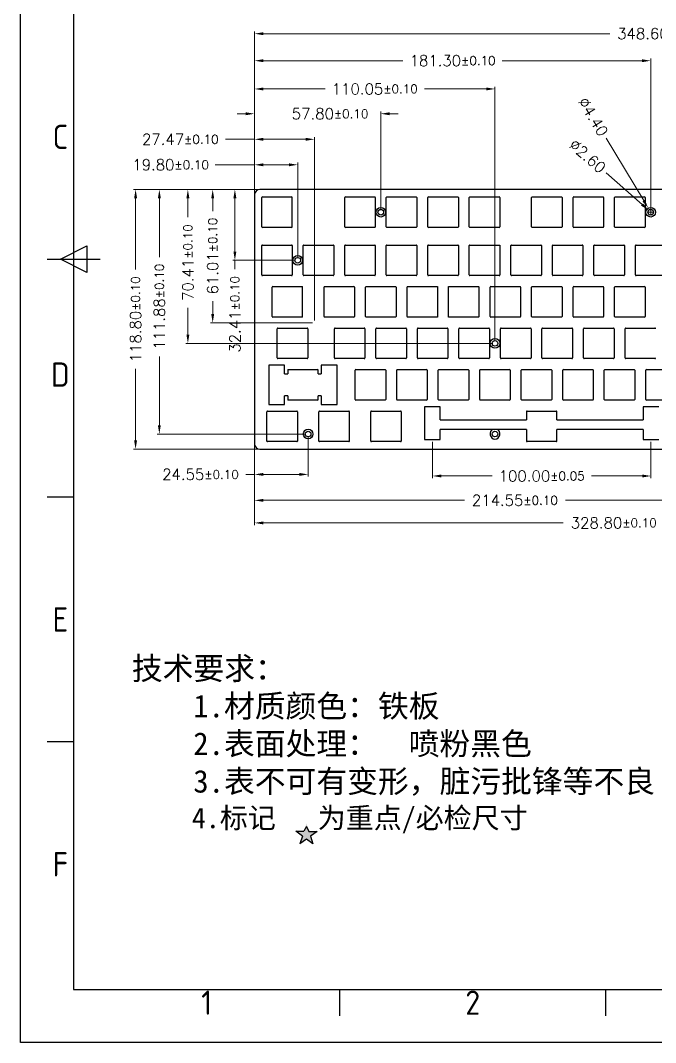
# Model space of a CAD drawing. Header units: inches. Extents: x 19872 to 20895, y -3871 to -3154.
# Drawn here: x 19871.9 to 20162.5, y -3871 to -3403.4 of the extents above; entities that cross this region are included whole.
import ezdxf
from ezdxf.enums import TextEntityAlignment as Align

# ---------------------------------------------------------------- set-up
doc = ezdxf.new("R2010")
doc.units = ezdxf.units.IN
doc.header["$LTSCALE"] = 1.21
doc.header["$MEASUREMENT"] = 0
doc.header["$PDMODE"] = 3
doc.header["$PDSIZE"] = 0.3125
doc.layers.get('0').update_dxf_attribs({"linetype": 'CONTINUOUS'})
doc.layers.get('Defpoints').update_dxf_attribs({"linetype": 'CONTINUOUS'})
doc.layers.add('图层1', color=7, linetype='CONTINUOUS')
doc.layers.add('图框层', color=7, linetype='CONTINUOUS', lineweight=35)
doc.layers.add('文字说明层', color=7, linetype='CONTINUOUS', lineweight=35)
doc.styles.add('ISO Proportional', font='isocp.shx')
doc.styles.add('ROMANS', font='romans.shx', dxfattribs={"bigfont": 'gbcbig.shx'})
doc.styles.get("Standard").update_dxf_attribs({"font": 'txt.shx', "bigfont": '@extfont2.shx'})
doc.dimstyles.new('铝板', dxfattribs={"dimtxt": 5, "dimasz": 4, "dimexe": 1, "dimexo": 1, "dimgap": 1.5, "dimtad": 0, "dimzin": 0, "dimdsep": 46, "dimtxsty": 'ROMANS', "dimcen": 1, "dimclrd": 4, "dimclre": 4, "dimclrt": 6, "dimadec": 0, "dimazin": 0, "dimtm": 1e-09, "dimtfac": 0.8, "dimtofl": 0, "dimtmove": 0, "dimatfit": 3, "dimfxl": 0, "dimtolj": 1, "dimtzin": 0, "dimlwd": 20, "dimlwe": 20, "dimarcsym": 0})

# ---------------------------------------------------------------- blocks, each defined once
blk = doc.blocks.new('*D431')
at = {"layer": 'Defpoints', "color": 0}
for p in [(20327.59, -3409.48), (19978.98, -3484.72), (20327.59, -3493.19)]:
    blk.add_point(p, dxfattribs=at)
at = {"layer": '图层1', "color": 4, "lineweight": 20}
for p, q in [((19978.98, -3483.72), (19978.98, -3408.48)), ((20327.59, -3492.19), (20327.59, -3408.48)), ((19982.98, -3409.48), (20141.52, -3409.48)), ((20323.59, -3409.48), (20187.72, -3409.48))]:
    blk.add_line(p, q, dxfattribs=at)
at = {"layer": '图层1', "color": 4}
for points in [[(19982.98, -3408.81), (19982.98, -3410.14), (19978.98, -3409.48)], [(20323.59, -3408.81), (20323.59, -3410.14), (20327.59, -3409.48)]]:
    blk.add_solid(points, dxfattribs=at)
at = {"layer": '图层1', "color": 6, "insert": (20164.62, -3409.48), "char_height": 5, "attachment_point": 5, "style": 'ROMANS'}
blk.add_mtext('\\A1;348.60{\\H4.000000;±0.10}', dxfattribs=at)
blk = doc.blocks.new('*D432')
at = {"layer": 'Defpoints', "color": 0}
for p in [(19984.63, -3480.75), (19924.58, -3599.55), (19991.63, -3599.55)]:
    blk.add_point(p, dxfattribs=at)
at = {"layer": '图层1', "color": 4, "lineweight": 20}
for p, q in [((19983.63, -3480.75), (19923.58, -3480.75)), ((19924.58, -3484.75), (19924.58, -3517.41)), ((19924.58, -3595.55), (19924.58, -3562.88)), ((19990.63, -3599.55), (19923.58, -3599.55))]:
    blk.add_line(p, q, dxfattribs=at)
at = {"layer": '图层1', "color": 4}
for points in [[(19923.91, -3484.75), (19925.25, -3484.75), (19924.58, -3480.75)], [(19923.91, -3595.55), (19925.25, -3595.55), (19924.58, -3599.55)]]:
    blk.add_solid(points, dxfattribs=at)
at = {"layer": '图层1', "color": 6, "insert": (19924.58, -3540.15), "char_height": 5, "attachment_point": 5, "rotation": 90, "style": 'ROMANS'}
blk.add_mtext('\\A1;118.80{\\H4.000000;±0.10}', dxfattribs=at)
blk = doc.blocks.new('*D434')
at = {"layer": 'Defpoints', "color": 0}
for p in [(20036.78, -3446.1), (19978.98, -3489.37), (20036.78, -3491.16)]:
    blk.add_point(p, dxfattribs=at)
at = {"layer": '图层1', "color": 4, "lineweight": 20}
for p, q in [((19974.98, -3446.1), (19970.98, -3446.1)), ((19978.98, -3488.37), (19978.98, -3445.1)), ((20036.78, -3490.16), (20036.78, -3445.1)), ((20040.78, -3446.1), (20044.78, -3446.1))]:
    blk.add_line(p, q, dxfattribs=at)
at = {"layer": '图层1', "color": 4}
for points in [[(19974.98, -3445.44), (19974.98, -3446.77), (19978.98, -3446.1)], [(20040.78, -3445.44), (20040.78, -3446.77), (20036.78, -3446.1)]]:
    blk.add_solid(points, dxfattribs=at)
at = {"layer": '图层1', "color": 6, "insert": (20013.57, -3446.1), "char_height": 5, "attachment_point": 5, "style": 'ROMANS'}
blk.add_mtext('\\A1;57.80{\\H4.000000;±0.10}', dxfattribs=at)
blk = doc.blocks.new('*D405')
at = {"layer": 'Defpoints', "color": 0}
for p in [(20160.28, -3421.84), (19978.98, -3489.37), (20160.28, -3491.16)]:
    blk.add_point(p, dxfattribs=at)
at = {"layer": '图层1', "color": 4, "lineweight": 20}
for p, q in [((19978.98, -3488.37), (19978.98, -3420.84)), ((19982.98, -3421.84), (20046.89, -3421.84)), ((20156.28, -3421.84), (20092.37, -3421.84)), ((20160.28, -3490.16), (20160.28, -3420.84))]:
    blk.add_line(p, q, dxfattribs=at)
at = {"layer": '图层1', "color": 4}
for points in [[(19982.98, -3421.18), (19982.98, -3422.51), (19978.98, -3421.84)], [(20156.28, -3421.18), (20156.28, -3422.51), (20160.28, -3421.84)]]:
    blk.add_solid(points, dxfattribs=at)
at = {"layer": '图层1', "color": 6, "insert": (20069.63, -3421.84), "char_height": 5, "attachment_point": 5, "style": 'ROMANS'}
blk.add_mtext('\\A1;181.30{\\H4.000000;±0.10}', dxfattribs=at)
blk = doc.blocks.new('*D435')
at = {"layer": 'Defpoints', "color": 0}
for p in [(19988.66, -3480.75), (19970.01, -3513.16), (19998.78, -3513.16)]:
    blk.add_point(p, dxfattribs=at)
at = {"layer": '图层1', "color": 4, "lineweight": 20}
for p, q in [((19987.66, -3480.75), (19969.01, -3480.75)), ((19970.01, -3484.75), (19970.01, -3509.16)), ((19997.78, -3513.16), (19969.01, -3513.16)), ((19970.01, -3513.16), (19970.01, -3517.16))]:
    blk.add_line(p, q, dxfattribs=at)
at = {"layer": '图层1', "color": 4}
for points in [[(19969.34, -3484.75), (19970.68, -3484.75), (19970.01, -3480.75)], [(19969.34, -3509.16), (19970.68, -3509.16), (19970.01, -3513.16)]]:
    blk.add_solid(points, dxfattribs=at)
at = {"layer": '图层1', "color": 6, "insert": (19970.01, -3537.87), "char_height": 5, "attachment_point": 5, "rotation": 90, "style": 'ROMANS'}
blk.add_mtext('\\A1;32.41{\\H4.000000;±0.10}', dxfattribs=at)
blk = doc.blocks.new('*D407')
at = {"layer": 'Defpoints', "color": 0}
for p in [(19959.86, -3480.75), (19988.66, -3480.75), (20006.46, -3541.76)]:
    blk.add_point(p, dxfattribs=at)
at = {"layer": '图层1', "color": 4, "lineweight": 20}
for p, q in [((19987.66, -3480.75), (19958.86, -3480.75)), ((19959.86, -3484.75), (19959.86, -3490.66)), ((19959.86, -3537.76), (19959.86, -3531.85)), ((20005.46, -3541.76), (19958.86, -3541.76))]:
    blk.add_line(p, q, dxfattribs=at)
at = {"layer": '图层1', "color": 4}
for points in [[(19959.19, -3484.75), (19960.52, -3484.75), (19959.86, -3480.75)], [(19959.19, -3537.76), (19960.52, -3537.76), (19959.86, -3541.76)]]:
    blk.add_solid(points, dxfattribs=at)
at = {"layer": '图层1', "color": 6, "insert": (19959.86, -3511.25), "char_height": 5, "attachment_point": 5, "rotation": 90, "style": 'ROMANS'}
blk.add_mtext('\\A1;61.01{\\H4.000000;±0.10}', dxfattribs=at)
blk = doc.blocks.new('*D436')
at = {"layer": 'Defpoints', "color": 0}
for p in [(19935.45, -3480.75), (19993.7, -3480.75), (20003.53, -3592.63)]:
    blk.add_point(p, dxfattribs=at)
at = {"layer": '图层1', "color": 4, "lineweight": 20}
for p, q in [((19992.7, -3480.75), (19934.45, -3480.75)), ((19935.45, -3484.75), (19935.45, -3511.7)), ((19935.45, -3588.63), (19935.45, -3557.17)), ((20002.53, -3592.63), (19934.45, -3592.63))]:
    blk.add_line(p, q, dxfattribs=at)
at = {"layer": '图层1', "color": 4}
for points in [[(19934.78, -3484.75), (19936.11, -3484.75), (19935.45, -3480.75)], [(19934.78, -3588.63), (19936.11, -3588.63), (19935.45, -3592.63)]]:
    blk.add_solid(points, dxfattribs=at)
at = {"layer": '图层1', "color": 6, "insert": (19935.45, -3534.43), "char_height": 5, "attachment_point": 5, "rotation": 90, "style": 'ROMANS'}
blk.add_mtext('\\A1;111.88{\\H4.000000;±0.10}', dxfattribs=at)
blk = doc.blocks.new('*D437')
at = {"layer": 'Defpoints', "color": 0}
for p in [(19998.78, -3469.46), (19978.98, -3496.42), (19998.78, -3513.16)]:
    blk.add_point(p, dxfattribs=at)
at = {"layer": '图层1', "color": 4, "lineweight": 20}
for p, q in [((19978.98, -3469.46), (19960.97, -3469.46)), ((19978.98, -3495.42), (19978.98, -3468.46)), ((19994.78, -3469.46), (19982.98, -3469.46)), ((19998.78, -3512.16), (19998.78, -3468.46))]:
    blk.add_line(p, q, dxfattribs=at)
at = {"layer": '图层1', "color": 4}
for points in [[(19982.98, -3468.8), (19982.98, -3470.13), (19978.98, -3469.46)], [(19994.78, -3468.8), (19994.78, -3470.13), (19998.78, -3469.46)]]:
    blk.add_solid(points, dxfattribs=at)
at = {"layer": '图层1', "color": 6, "insert": (19940.61, -3469.46), "char_height": 5, "attachment_point": 5, "style": 'ROMANS'}
blk.add_mtext('\\A1;19.80{\\H4.000000;±0.10}', dxfattribs=at)
blk = doc.blocks.new('*D438')
at = {"layer": 'Defpoints', "color": 0}
for p in [(19978.98, -3457.8), (20006.46, -3541.76), (19978.98, -3547.11)]:
    blk.add_point(p, dxfattribs=at)
at = {"layer": '图层1', "color": 4, "lineweight": 20}
for p, q in [((19978.98, -3457.8), (19965.74, -3457.8)), ((19978.98, -3546.11), (19978.98, -3456.8)), ((20002.46, -3457.8), (19982.98, -3457.8)), ((20006.46, -3540.76), (20006.46, -3456.8))]:
    blk.add_line(p, q, dxfattribs=at)
at = {"layer": '图层1', "color": 4}
for points in [[(19982.98, -3457.13), (19982.98, -3458.46), (19978.98, -3457.8)], [(20002.46, -3457.13), (20002.46, -3458.46), (20006.46, -3457.8)]]:
    blk.add_solid(points, dxfattribs=at)
at = {"layer": '图层1', "color": 6, "insert": (19945.03, -3457.8), "char_height": 5, "attachment_point": 5, "style": 'ROMANS'}
blk.add_mtext('\\A1;27.47{\\H4.000000;±0.10}', dxfattribs=at)
blk = doc.blocks.new('*D408')
at = {"layer": 'Defpoints', "color": 0}
for p in [(20089.03, -3434.77), (19978.98, -3489.37), (20089.03, -3551.16)]:
    blk.add_point(p, dxfattribs=at)
at = {"layer": '图层1', "color": 4, "lineweight": 20}
for p, q in [((19978.98, -3488.37), (19978.98, -3433.77)), ((19982.98, -3434.77), (20011.27, -3434.77)), ((20085.03, -3434.77), (20056.75, -3434.77)), ((20089.03, -3550.16), (20089.03, -3433.77))]:
    blk.add_line(p, q, dxfattribs=at)
at = {"layer": '图层1', "color": 4}
for points in [[(19982.98, -3434.1), (19982.98, -3435.44), (19978.98, -3434.77)], [(20085.03, -3434.1), (20085.03, -3435.44), (20089.03, -3434.77)]]:
    blk.add_solid(points, dxfattribs=at)
at = {"layer": '图层1', "color": 6, "insert": (20034.01, -3434.77), "char_height": 5, "attachment_point": 5, "style": 'ROMANS'}
blk.add_mtext('\\A1;110.05{\\H4.000000;±0.10}', dxfattribs=at)
blk = doc.blocks.new('*D441')
at = {"layer": 'Defpoints', "color": 0}
for p in [(19978.98, -3595.05), (20003.53, -3592.63), (19978.98, -3611.11)]:
    blk.add_point(p, dxfattribs=at)
at = {"layer": '图层1', "color": 4, "lineweight": 20}
for p, q in [((20003.53, -3593.63), (20003.53, -3612.11)), ((19978.98, -3596.05), (19978.98, -3612.11)), ((19978.98, -3611.11), (19974.98, -3611.11)), ((19999.53, -3611.11), (19982.98, -3611.11))]:
    blk.add_line(p, q, dxfattribs=at)
at = {"layer": '图层1', "color": 4}
for points in [[(19982.98, -3610.44), (19982.98, -3611.78), (19978.98, -3611.11)], [(19999.53, -3610.44), (19999.53, -3611.78), (20003.53, -3611.11)]]:
    blk.add_solid(points, dxfattribs=at)
at = {"layer": '图层1', "color": 6, "insert": (19954.27, -3611.11), "char_height": 5, "attachment_point": 5, "style": 'ROMANS'}
blk.add_mtext('\\A1;24.55{\\H4.000000;±0.10}', dxfattribs=at)
blk = doc.blocks.new('*D410')
at = {"layer": 'Defpoints', "color": 0}
for p in [(20193.53, -3579.14), (19978.98, -3604.08), (20193.53, -3622.97)]:
    blk.add_point(p, dxfattribs=at)
at = {"layer": '图层1', "color": 4, "lineweight": 20}
for p, q in [((20193.53, -3580.14), (20193.53, -3623.97)), ((19978.98, -3605.08), (19978.98, -3623.97)), ((19982.98, -3622.97), (20075.04, -3622.97)), ((20189.53, -3622.97), (20121.23, -3622.97))]:
    blk.add_line(p, q, dxfattribs=at)
at = {"layer": '图层1', "color": 4}
for points in [[(19982.98, -3622.31), (19982.98, -3623.64), (19978.98, -3622.97)], [(20189.53, -3622.31), (20189.53, -3623.64), (20193.53, -3622.97)]]:
    blk.add_solid(points, dxfattribs=at)
at = {"layer": '图层1', "color": 6, "insert": (20098.13, -3622.97), "char_height": 5, "attachment_point": 5, "style": 'ROMANS'}
blk.add_mtext('\\A1;214.55{\\H4.000000;±0.10}', dxfattribs=at)
blk = doc.blocks.new('*D442')
at = {"layer": 'Defpoints', "color": 0}
for p in [(19978.98, -3578.68), (20307.78, -3589.13), (20307.78, -3633.31)]:
    blk.add_point(p, dxfattribs=at)
at = {"layer": '图层1', "color": 4, "lineweight": 20}
for p, q in [((19978.98, -3579.68), (19978.98, -3634.31)), ((20307.78, -3590.13), (20307.78, -3634.31)), ((19982.98, -3633.31), (20120.29, -3633.31)), ((20303.78, -3633.31), (20166.48, -3633.31))]:
    blk.add_line(p, q, dxfattribs=at)
at = {"layer": '图层1', "color": 4}
for points in [[(19982.98, -3632.64), (19982.98, -3633.98), (19978.98, -3633.31)], [(20303.78, -3632.64), (20303.78, -3633.98), (20307.78, -3633.31)]]:
    blk.add_solid(points, dxfattribs=at)
at = {"layer": '图层1', "color": 6, "insert": (20143.38, -3633.31), "char_height": 5, "attachment_point": 5, "style": 'ROMANS'}
blk.add_mtext('\\A1;328.80{\\H4.000000;±0.10}', dxfattribs=at)
blk = doc.blocks.new('*D412')
at = {"layer": 'Defpoints', "color": 0}
for p in [(20060.41, -3595.14), (20160.41, -3595.14), (20160.41, -3611.83)]:
    blk.add_point(p, dxfattribs=at)
at = {"layer": '图层1', "color": 4, "lineweight": 20}
for p, q in [((20060.41, -3596.14), (20060.41, -3612.83)), ((20160.41, -3596.14), (20160.41, -3612.83)), ((20064.41, -3611.83), (20087.67, -3611.83)), ((20156.41, -3611.83), (20133.14, -3611.83))]:
    blk.add_line(p, q, dxfattribs=at)
at = {"layer": '图层1', "color": 4}
for points in [[(20064.41, -3611.17), (20064.41, -3612.5), (20060.41, -3611.83)], [(20156.41, -3611.17), (20156.41, -3612.5), (20160.41, -3611.83)]]:
    blk.add_solid(points, dxfattribs=at)
at = {"layer": '图层1', "color": 6, "insert": (20110.41, -3611.83), "char_height": 5, "attachment_point": 5, "style": 'ROMANS'}
blk.add_mtext('\\A1;100.00{\\H4.000000;±0.05}', dxfattribs=at)
blk = doc.blocks.new('*D413')
at = {"layer": 'Defpoints', "color": 0}
for p in [(19948.5, -3480.75), (20089.03, -3480.75), (20089.03, -3551.16)]:
    blk.add_point(p, dxfattribs=at)
at = {"layer": '图层1', "color": 4, "lineweight": 20}
for p, q in [((20088.03, -3480.75), (19947.5, -3480.75)), ((19948.5, -3484.75), (19948.5, -3493.49)), ((19948.5, -3547.16), (19948.5, -3534.92)), ((20088.03, -3551.16), (19947.5, -3551.16))]:
    blk.add_line(p, q, dxfattribs=at)
at = {"layer": '图层1', "color": 4}
for points in [[(19947.83, -3484.75), (19949.17, -3484.75), (19948.5, -3480.75)], [(19947.83, -3547.16), (19949.17, -3547.16), (19948.5, -3551.16)]]:
    blk.add_solid(points, dxfattribs=at)
at = {"layer": '图层1', "color": 6, "insert": (19948.5, -3514.2), "char_height": 5, "attachment_point": 5, "rotation": 90, "style": 'ROMANS'}
blk.add_mtext('\\A1;70.41{\\H4.000000;±0.10}', dxfattribs=at)
blk = doc.blocks.new('*D454')
at = {"layer": 'Defpoints', "color": 0}
for p in [(20159.31, -3490.29), (20161.25, -3492.02)]:
    blk.add_point(p, dxfattribs=at)
at = {"layer": '图层1', "color": 4, "lineweight": 20}
for p, q in [((20139.89, -3473.07), (20156.31, -3487.64)), ((20159.28, -3491.16), (20161.28, -3491.16)), ((20160.28, -3492.16), (20160.28, -3490.16))]:
    blk.add_line(p, q, dxfattribs=at)
at = {"layer": '图层1', "color": 4}
blk.add_solid([(20156.76, -3487.14), (20155.87, -3488.14), (20159.31, -3490.29)], dxfattribs=at)
at = {"layer": '图层1', "color": 6, "insert": (20131.37, -3465.52), "char_height": 5, "attachment_point": 5, "rotation": 318.4315, "style": 'ROMANS'}
blk.add_mtext('\\A1;∅2.60', dxfattribs=at)
blk = doc.blocks.new('*D455')
at = {"layer": 'Defpoints', "color": 0}
for p in [(20159.14, -3489.27), (20161.42, -3493.04)]:
    blk.add_point(p, dxfattribs=at)
at = {"layer": '图层1', "color": 4, "lineweight": 20}
for p, q in [((20139.85, -3457.25), (20157.08, -3485.84)), ((20159.28, -3491.16), (20161.28, -3491.16)), ((20160.28, -3492.16), (20160.28, -3490.16))]:
    blk.add_line(p, q, dxfattribs=at)
at = {"layer": '图层1', "color": 4}
blk.add_solid([(20157.65, -3485.5), (20156.51, -3486.19), (20159.14, -3489.27)], dxfattribs=at)
at = {"layer": '图层1', "color": 6, "insert": (20133.98, -3447.5), "char_height": 5, "attachment_point": 5, "rotation": 301.066, "style": 'ROMANS'}
blk.add_mtext('\\A1;∅4.40', dxfattribs=at)

msp = doc.modelspace()

# ---------------------------------------------------------------- hatches: boundary and pattern name
at = {"layer": '图框层', "lineweight": 30}
msp.add_hatch(color=1, dxfattribs=at).paths.add_polyline_path([(20003.91, -3774.416), (20002.798, -3770.881), (20001.62, -3774.394), (19997.914, -3774.359), (20000.891, -3776.565), (19999.713, -3780.078), (20002.731, -3777.929), (20005.708, -3780.135), (20004.596, -3776.601), (20007.615, -3774.451)])

# ---------------------------------------------------------------- linework, layer by layer
at = {"color": 7, "linetype": 'Continuous'}
for p, q in [((19978.984, -3483.246), (19978.984, -3597.046)), ((19978.984, -3483.246), (19978.984, -3597.046)), ((20325.085, -3480.746), (19981.484, -3480.746)), ((20325.085, -3480.746), (19981.484, -3480.746)), ((19982.295, -3497.846), (19982.295, -3484.436)), ((19982.295, -3497.846), (19982.295, -3484.436)), ((19982.575, -3484.156), (19995.985, -3484.156)), ((19982.575, -3484.156), (19995.985, -3484.156)), ((19996.265, -3497.846), (19996.265, -3484.436)), ((19996.265, -3497.846), (19996.265, -3484.436)), ((20020.295, -3497.846), (20020.295, -3484.436)), ((20020.575, -3484.156), (20033.985, -3484.156)), ((20034.265, -3484.436), (20034.265, -3497.846)), ((20039.295, -3497.846), (20039.295, -3484.436)), ((20039.575, -3484.156), (20052.985, -3484.156)), ((20053.265, -3484.436), (20053.265, -3497.846)), ((20058.295, -3497.846), (20058.295, -3484.436)), ((20058.575, -3484.156), (20071.985, -3484.156)), ((20072.265, -3484.436), (20072.265, -3497.846)), ((20077.295, -3497.846), (20077.295, -3484.436)), ((20077.575, -3484.156), (20090.985, -3484.156)), ((20091.265, -3484.436), (20091.265, -3497.846)), ((20105.795, -3497.846), (20105.795, -3484.436)), ((20106.075, -3484.156), (20119.485, -3484.156)), ((20119.765, -3484.436), (20119.765, -3497.846)), ((20124.795, -3497.846), (20124.795, -3484.436)), ((20125.075, -3484.156), (20138.485, -3484.156)), ((20138.765, -3484.436), (20138.765, -3497.846)), ((20143.795, -3497.846), (20143.795, -3484.436)), ((20144.075, -3484.156), (20157.485, -3484.156)), ((20157.765, -3484.436), (20157.765, -3497.846)), ((19995.985, -3498.126), (19982.575, -3498.126)), ((19995.985, -3498.126), (19982.575, -3498.126)), ((20033.985, -3498.126), (20020.575, -3498.126)), ((20052.985, -3498.126), (20039.575, -3498.126)), ((20071.985, -3498.126), (20058.575, -3498.126)), ((20090.985, -3498.126), (20077.575, -3498.126)), ((20119.485, -3498.126), (20106.075, -3498.126)), ((20138.485, -3498.126), (20125.075, -3498.126)), ((20157.485, -3498.126), (20144.075, -3498.126)), ((19982.295, -3519.849), (19982.295, -3506.439)), ((19982.575, -3506.159), (19995.985, -3506.159)), ((19996.265, -3506.439), (19996.265, -3519.849)), ((20001.295, -3519.849), (20001.295, -3506.439)), ((20001.575, -3506.159), (20014.985, -3506.159)), ((20015.265, -3506.439), (20015.265, -3519.849)), ((20020.295, -3519.849), (20020.295, -3506.439)), ((20020.575, -3506.159), (20033.985, -3506.159)), ((20034.265, -3506.439), (20034.265, -3519.849)), ((20039.295, -3519.849), (20039.295, -3506.439)), ((20039.575, -3506.159), (20052.985, -3506.159)), ((20053.265, -3506.439), (20053.265, -3519.849)), ((20058.295, -3519.849), (20058.295, -3506.439)), ((20058.575, -3506.159), (20071.985, -3506.159)), ((20072.265, -3506.439), (20072.265, -3519.849)), ((20077.295, -3519.849), (20077.295, -3506.439)), ((20077.575, -3506.159), (20091.265, -3506.159)), ((20091.265, -3506.159), (20091.265, -3519.849)), ((20096.295, -3519.849), (20096.295, -3506.439)), ((20096.575, -3506.159), (20109.985, -3506.159)), ((20110.265, -3506.439), (20110.265, -3519.849)), ((20115.295, -3519.849), (20115.295, -3506.439)), ((20115.575, -3506.159), (20128.985, -3506.159)), ((20129.265, -3506.439), (20129.265, -3519.849)), ((20134.295, -3519.849), (20134.295, -3506.439)), ((20134.575, -3506.159), (20147.985, -3506.159)), ((20148.265, -3506.439), (20148.265, -3519.849)), ((20153.295, -3519.849), (20153.295, -3506.439)), ((20153.575, -3506.159), (20166.985, -3506.159)), ((19995.985, -3520.129), (19982.575, -3520.129)), ((20014.985, -3520.129), (20001.575, -3520.129)), ((20033.985, -3520.129), (20020.575, -3520.129)), ((20052.985, -3520.129), (20039.575, -3520.129)), ((20071.985, -3520.129), (20058.575, -3520.129)), ((20090.985, -3520.129), (20077.575, -3520.129)), ((20109.985, -3520.129), (20096.575, -3520.129)), ((20128.985, -3520.129), (20115.575, -3520.129)), ((20147.985, -3520.129), (20134.575, -3520.129)), ((20166.985, -3520.129), (20153.575, -3520.129)), ((19987.045, -3538.849), (19987.045, -3525.439)), ((19987.325, -3525.159), (20000.735, -3525.159)), ((20001.015, -3538.849), (20001.015, -3525.439)), ((20010.795, -3538.849), (20010.795, -3525.439)), ((20011.075, -3525.159), (20024.485, -3525.159)), ((20024.765, -3525.439), (20024.765, -3538.849)), ((20029.795, -3538.849), (20029.795, -3525.439)), ((20030.075, -3525.159), (20043.485, -3525.159)), ((20043.765, -3525.439), (20043.765, -3538.849)), ((20048.795, -3538.849), (20048.795, -3525.439)), ((20049.075, -3525.159), (20062.765, -3525.159)), ((20062.765, -3525.159), (20062.765, -3539.129)), ((20067.795, -3539.129), (20067.795, -3525.159)), ((20067.795, -3525.159), (20081.485, -3525.159)), ((20081.765, -3538.849), (20081.765, -3525.439)), ((20086.795, -3538.849), (20086.795, -3525.439)), ((20087.075, -3525.159), (20100.485, -3525.159)), ((20100.765, -3525.439), (20100.765, -3538.849)), ((20105.795, -3538.849), (20105.795, -3525.439)), ((20106.075, -3525.159), (20119.485, -3525.159)), ((20119.765, -3525.439), (20119.765, -3538.849)), ((20124.795, -3538.849), (20124.795, -3525.439)), ((20125.075, -3525.159), (20138.485, -3525.159)), ((20138.765, -3525.439), (20138.765, -3538.849)), ((20143.795, -3538.849), (20143.795, -3525.439)), ((20144.075, -3525.159), (20157.485, -3525.159)), ((20157.765, -3525.439), (20157.765, -3538.849)), ((20000.735, -3539.129), (19987.325, -3539.129)), ((20024.485, -3539.129), (20011.075, -3539.129)), ((20043.485, -3539.129), (20030.075, -3539.129)), ((20062.765, -3539.129), (20049.075, -3539.129)), ((20081.485, -3539.129), (20067.795, -3539.129)), ((20100.485, -3539.129), (20087.075, -3539.129)), ((20119.485, -3539.129), (20106.075, -3539.129)), ((20138.485, -3539.129), (20125.075, -3539.129)), ((20157.485, -3539.129), (20144.075, -3539.129)), ((19989.42, -3557.849), (19989.42, -3544.439)), ((19989.7, -3544.159), (20003.11, -3544.159)), ((20003.39, -3544.439), (20003.39, -3557.849)), ((20015.545, -3557.849), (20015.545, -3544.439)), ((20015.825, -3544.159), (20029.235, -3544.159)), ((20029.515, -3544.439), (20029.515, -3557.849)), ((20034.545, -3557.849), (20034.545, -3544.439)), ((20034.825, -3544.159), (20048.235, -3544.159)), ((20048.515, -3544.439), (20048.515, -3557.849)), ((20053.545, -3557.849), (20053.545, -3544.439)), ((20053.825, -3544.159), (20067.235, -3544.159)), ((20067.515, -3544.439), (20067.515, -3557.849)), ((20072.545, -3557.849), (20072.545, -3544.439)), ((20072.825, -3544.159), (20086.235, -3544.159)), ((20086.515, -3544.439), (20086.515, -3557.849)), ((20091.545, -3557.849), (20091.545, -3544.439)), ((20091.825, -3544.159), (20105.235, -3544.159)), ((20105.515, -3544.439), (20105.515, -3557.849)), ((20110.545, -3557.849), (20110.545, -3544.439)), ((20110.825, -3544.159), (20124.235, -3544.159)), ((20124.515, -3544.439), (20124.515, -3557.849)), ((20129.545, -3557.849), (20129.545, -3544.439)), ((20129.825, -3544.159), (20143.235, -3544.159)), ((20143.515, -3544.439), (20143.515, -3557.849)), ((20148.545, -3557.849), (20148.545, -3544.439)), ((20148.825, -3544.159), (20162.235, -3544.159)), ((20003.11, -3558.129), (19989.7, -3558.129)), ((20029.235, -3558.129), (20015.825, -3558.129)), ((20048.235, -3558.129), (20034.825, -3558.129)), ((20067.235, -3558.129), (20053.825, -3558.129)), ((20086.235, -3558.129), (20072.825, -3558.129)), ((20105.235, -3558.129), (20091.825, -3558.129)), ((20124.235, -3558.129), (20110.825, -3558.129)), ((20143.235, -3558.129), (20129.825, -3558.129)), ((20162.235, -3558.129), (20148.825, -3558.129)), ((19985.555, -3561.144), (19985.555, -3579.144)), ((19992.755, -3561.144), (19985.555, -3561.144)), ((19992.755, -3565.144), (19992.755, -3561.144)), ((19994.45, -3563.159), (20007.86, -3563.159)), ((20009.555, -3561.144), (20009.555, -3565.144)), ((20016.755, -3561.144), (20009.555, -3561.144)), ((20016.755, -3579.144), (20016.755, -3561.144)), ((20025.325, -3563.159), (20038.735, -3563.159)), ((20044.325, -3563.159), (20057.735, -3563.159)), ((20063.325, -3563.159), (20076.735, -3563.159)), ((20082.325, -3563.159), (20095.735, -3563.159)), ((20101.325, -3563.159), (20114.735, -3563.159)), ((20120.325, -3563.159), (20133.735, -3563.159)), ((20139.325, -3563.159), (20152.735, -3563.159)), ((20158.325, -3563.159), (20171.735, -3563.159)), ((19992.755, -3565.144), (19994.17, -3565.144)), ((19994.17, -3563.439), (19994.17, -3565.144)), ((20008.14, -3565.144), (20008.14, -3563.439)), ((20008.14, -3565.144), (20009.555, -3565.144)), ((20025.045, -3576.849), (20025.045, -3563.439)), ((20039.015, -3563.439), (20039.015, -3576.849)), ((20044.045, -3576.849), (20044.045, -3563.439)), ((20058.015, -3563.439), (20058.015, -3576.849)), ((20063.045, -3576.849), (20063.045, -3563.439)), ((20077.015, -3563.439), (20077.015, -3576.849)), ((20082.045, -3576.849), (20082.045, -3563.439)), ((20096.015, -3563.439), (20096.015, -3576.849)), ((20101.045, -3576.849), (20101.045, -3563.439)), ((20115.015, -3563.439), (20115.015, -3576.849)), ((20120.045, -3576.849), (20120.045, -3563.439)), ((20134.015, -3563.439), (20134.015, -3576.849)), ((20139.045, -3576.849), (20139.045, -3563.439)), ((20153.015, -3563.439), (20153.015, -3576.849)), ((20158.045, -3576.849), (20158.045, -3563.439)), ((19992.755, -3579.144), (19992.755, -3575.144)), ((19994.17, -3575.144), (19992.755, -3575.144)), ((19994.17, -3575.144), (19994.17, -3576.849)), ((20007.86, -3577.129), (19994.45, -3577.129)), ((20008.14, -3576.849), (20008.14, -3575.144)), ((20009.555, -3575.144), (20008.14, -3575.144)), ((20009.555, -3575.144), (20009.555, -3579.144)), ((20038.735, -3577.129), (20025.325, -3577.129)), ((20057.735, -3577.129), (20044.325, -3577.129)), ((20076.735, -3577.129), (20063.325, -3577.129)), ((20095.735, -3577.129), (20082.325, -3577.129)), ((20114.735, -3577.129), (20101.325, -3577.129)), ((20133.735, -3577.129), (20120.325, -3577.129)), ((20152.735, -3577.129), (20139.325, -3577.129)), ((20171.735, -3577.129), (20158.325, -3577.129)), ((19985.555, -3579.144), (19992.755, -3579.144)), ((20009.555, -3579.144), (20016.755, -3579.144)), ((20056.805, -3580.144), (20056.805, -3595.144)), ((20064.005, -3580.144), (20056.805, -3580.144)), ((20064.005, -3586.194), (20064.005, -3580.144)), ((20164.005, -3580.144), (20156.805, -3580.144)), ((20156.805, -3580.144), (20156.805, -3586.194)), ((19984.67, -3595.849), (19984.67, -3582.439)), ((19984.95, -3582.159), (19998.36, -3582.159)), ((19998.64, -3582.439), (19998.64, -3595.849)), ((20008.42, -3595.849), (20008.42, -3582.439)), ((20008.7, -3582.159), (20022.11, -3582.159)), ((20022.39, -3595.849), (20022.39, -3582.439)), ((20032.17, -3595.849), (20032.17, -3582.439)), ((20032.45, -3582.159), (20045.86, -3582.159)), ((20046.14, -3582.439), (20046.14, -3595.849)), ((20064.005, -3586.194), (20103.42, -3586.194)), ((20103.42, -3582.439), (20103.42, -3586.194)), ((20103.7, -3582.159), (20117.11, -3582.159)), ((20117.39, -3586.194), (20117.39, -3582.439)), ((20117.39, -3586.194), (20156.805, -3586.194)), ((20064.005, -3595.144), (20064.005, -3590.494)), ((20103.42, -3590.494), (20064.005, -3590.494)), ((20103.42, -3590.494), (20103.42, -3595.849)), ((20156.805, -3590.494), (20117.39, -3590.494)), ((20117.39, -3595.849), (20117.39, -3590.494)), ((20156.805, -3590.494), (20156.805, -3595.144)), ((20056.805, -3595.144), (20064.005, -3595.144)), ((20156.805, -3595.144), (20164.005, -3595.144)), ((19981.484, -3599.546), (20325.085, -3599.546)), ((19981.484, -3599.546), (20325.085, -3599.546)), ((19998.36, -3596.129), (19984.95, -3596.129)), ((20022.11, -3596.129), (20008.7, -3596.129)), ((20045.86, -3596.129), (20032.45, -3596.129)), ((20117.11, -3596.129), (20103.7, -3596.129))]:
    msp.add_line(p, q, dxfattribs=at)
for centre, radius in [((20036.78, -3491.156), 2.2), ((20036.78, -3491.156), 1.3), ((20160.28, -3491.156), 2.2), ((20160.28, -3491.156), 1.3), ((19998.78, -3513.159), 2.2), ((19998.78, -3513.159), 1.3), ((20089.03, -3551.159), 2.2), ((20089.03, -3551.159), 1.3), ((20003.53, -3592.629), 2.2), ((20003.53, -3592.629), 1.3), ((20089.03, -3592.629), 1.3)]:
    msp.add_circle(centre, radius, dxfattribs=at)
for centre, radius, start, end in [((19981.484, -3483.246), 2.5, 90, 180), ((19981.484, -3483.246), 2.5, 90, 180), ((19982.575, -3484.436), 0.28, 90, 180), ((19982.575, -3484.436), 0.28, 90, 180), ((19995.985, -3484.436), 0.28, 0, 90), ((19995.985, -3484.436), 0.28, 0, 90), ((20020.575, -3484.436), 0.28, 90, 180), ((20033.985, -3484.436), 0.28, 0, 90), ((20039.575, -3484.436), 0.28, 90, 180), ((20052.985, -3484.436), 0.28, 0, 90), ((20058.575, -3484.436), 0.28, 90, 180), ((20071.985, -3484.436), 0.28, 0, 90), ((20077.575, -3484.436), 0.28, 90, 180), ((20090.985, -3484.436), 0.28, 0, 90), ((20106.075, -3484.436), 0.28, 90, 180), ((20119.485, -3484.436), 0.28, 0, 90), ((20125.075, -3484.436), 0.28, 90, 180), ((20138.485, -3484.436), 0.28, 0, 90), ((20144.075, -3484.436), 0.28, 90, 180), ((20157.485, -3484.436), 0.28, 0, 90), ((19982.575, -3497.846), 0.28, 180, 270), ((19982.575, -3497.846), 0.28, 180, 270), ((19995.985, -3497.846), 0.28, 270, 0), ((19995.985, -3497.846), 0.28, 270, 0), ((20020.575, -3497.846), 0.28, 180, 270), ((20033.985, -3497.846), 0.28, 270, 0), ((20039.575, -3497.846), 0.28, 180, 270), ((20052.985, -3497.846), 0.28, 270, 0), ((20058.575, -3497.846), 0.28, 180, 270), ((20071.985, -3497.846), 0.28, 270, 0), ((20077.575, -3497.846), 0.28, 180, 270), ((20090.985, -3497.846), 0.28, 270, 0), ((20106.075, -3497.846), 0.28, 180, 270), ((20119.485, -3497.846), 0.28, 270, 0), ((20125.075, -3497.846), 0.28, 180, 270), ((20138.485, -3497.846), 0.28, 270, 0), ((20144.075, -3497.846), 0.28, 180, 270), ((20157.485, -3497.846), 0.28, 270, 0), ((19982.575, -3506.439), 0.28, 90, 180), ((19995.985, -3506.439), 0.28, 0, 90), ((20001.575, -3506.439), 0.28, 90, 180), ((20014.985, -3506.439), 0.28, 0, 90), ((20020.575, -3506.439), 0.28, 90, 180), ((20033.985, -3506.439), 0.28, 0, 90), ((20039.575, -3506.439), 0.28, 90, 180), ((20052.985, -3506.439), 0.28, 0, 90), ((20058.575, -3506.439), 0.28, 90, 180), ((20071.985, -3506.439), 0.28, 0, 90), ((20077.575, -3506.439), 0.28, 90, 180), ((20096.575, -3506.439), 0.28, 90, 180), ((20109.985, -3506.439), 0.28, 0, 90), ((20115.575, -3506.439), 0.28, 90, 180), ((20128.985, -3506.439), 0.28, 0, 90), ((20134.575, -3506.439), 0.28, 90, 180), ((20147.985, -3506.439), 0.28, 0, 90), ((20153.575, -3506.439), 0.28, 90, 180), ((19982.575, -3519.849), 0.28, 180, 270), ((19995.985, -3519.849), 0.28, 270, 0), ((20001.575, -3519.849), 0.28, 180, 270), ((20014.985, -3519.849), 0.28, 270, 0), ((20020.575, -3519.849), 0.28, 180, 270), ((20033.985, -3519.849), 0.28, 270, 0), ((20039.575, -3519.849), 0.28, 180, 270), ((20052.985, -3519.849), 0.28, 270, 0), ((20058.575, -3519.849), 0.28, 180, 270), ((20071.985, -3519.849), 0.28, 270, 0), ((20077.575, -3519.849), 0.28, 180, 270), ((20090.985, -3519.849), 0.28, 270, 0), ((20096.575, -3519.849), 0.28, 180, 270), ((20109.985, -3519.849), 0.28, 270, 0), ((20115.575, -3519.849), 0.28, 180, 270), ((20128.985, -3519.849), 0.28, 270, 0), ((20134.575, -3519.849), 0.28, 180, 270), ((20147.985, -3519.849), 0.28, 270, 0), ((20153.575, -3519.849), 0.28, 180, 270), ((19987.325, -3525.439), 0.28, 90, 180), ((20000.735, -3525.439), 0.28, 0, 90), ((20011.075, -3525.439), 0.28, 90, 180), ((20024.485, -3525.439), 0.28, 0, 90), ((20030.075, -3525.439), 0.28, 90, 180), ((20043.485, -3525.439), 0.28, 0, 90), ((20049.075, -3525.439), 0.28, 90, 180), ((20081.485, -3525.439), 0.28, 0, 90), ((20087.075, -3525.439), 0.28, 90, 180), ((20100.485, -3525.439), 0.28, 0, 90), ((20106.075, -3525.439), 0.28, 90, 180), ((20119.485, -3525.439), 0.28, 0, 90), ((20125.075, -3525.439), 0.28, 90, 180), ((20138.485, -3525.439), 0.28, 0, 90), ((20144.075, -3525.439), 0.28, 90, 180), ((20157.485, -3525.439), 0.28, 0, 90), ((19987.325, -3538.849), 0.28, 180, 270), ((20000.735, -3538.849), 0.28, 270, 0), ((20011.075, -3538.849), 0.28, 180, 270), ((20024.485, -3538.849), 0.28, 270, 0), ((20030.075, -3538.849), 0.28, 180, 270), ((20043.485, -3538.849), 0.28, 270, 0), ((20049.075, -3538.849), 0.28, 180, 270), ((20081.485, -3538.849), 0.28, 270, 0), ((20087.075, -3538.849), 0.28, 180, 270), ((20100.485, -3538.849), 0.28, 270, 0), ((20106.075, -3538.849), 0.28, 180, 270), ((20119.485, -3538.849), 0.28, 270, 0), ((20125.075, -3538.849), 0.28, 180, 270), ((20138.485, -3538.849), 0.28, 270, 0), ((20144.075, -3538.849), 0.28, 180, 270), ((20157.485, -3538.849), 0.28, 270, 0), ((19989.7, -3544.439), 0.28, 90, 180), ((20003.11, -3544.439), 0.28, 0, 90), ((20015.825, -3544.439), 0.28, 90, 180), ((20029.235, -3544.439), 0.28, 0, 90), ((20034.825, -3544.439), 0.28, 90, 180), ((20048.235, -3544.439), 0.28, 0, 90), ((20053.825, -3544.439), 0.28, 90, 180), ((20067.235, -3544.439), 0.28, 0, 90), ((20072.825, -3544.439), 0.28, 90, 180), ((20086.235, -3544.439), 0.28, 0, 90), ((20091.825, -3544.439), 0.28, 90, 180), ((20105.235, -3544.439), 0.28, 0, 90), ((20110.825, -3544.439), 0.28, 90, 180), ((20124.235, -3544.439), 0.28, 0, 90), ((20129.825, -3544.439), 0.28, 90, 180), ((20143.235, -3544.439), 0.28, 0, 90), ((20148.825, -3544.439), 0.28, 90, 180), ((20162.235, -3544.439), 0.28, 0, 90), ((19989.7, -3557.849), 0.28, 180, 270), ((20003.11, -3557.849), 0.28, 270, 0), ((20015.825, -3557.849), 0.28, 180, 270), ((20029.235, -3557.849), 0.28, 270, 0), ((20034.825, -3557.849), 0.28, 180, 270), ((20048.235, -3557.849), 0.28, 270, 0), ((20053.825, -3557.849), 0.28, 180, 270), ((20067.235, -3557.849), 0.28, 270, 0), ((20072.825, -3557.849), 0.28, 180, 270), ((20086.235, -3557.849), 0.28, 270, 0), ((20091.825, -3557.849), 0.28, 180, 270), ((20105.235, -3557.849), 0.28, 270, 0), ((20110.825, -3557.849), 0.28, 180, 270), ((20124.235, -3557.849), 0.28, 270, 0), ((20129.825, -3557.849), 0.28, 180, 270), ((20143.235, -3557.849), 0.28, 270, 0), ((20148.825, -3557.849), 0.28, 180, 270), ((20162.235, -3557.849), 0.28, 270, 0), ((19994.45, -3563.439), 0.28, 90, 180), ((20007.86, -3563.439), 0.28, 0, 90), ((20025.325, -3563.439), 0.28, 90, 180), ((20038.735, -3563.439), 0.28, 0, 90), ((20044.325, -3563.439), 0.28, 90, 180), ((20057.735, -3563.439), 0.28, 0, 90), ((20063.325, -3563.439), 0.28, 90, 180), ((20076.735, -3563.439), 0.28, 0, 90), ((20082.325, -3563.439), 0.28, 90, 180), ((20095.735, -3563.439), 0.28, 0, 90), ((20101.325, -3563.439), 0.28, 90, 180), ((20114.735, -3563.439), 0.28, 0, 90), ((20120.325, -3563.439), 0.28, 90, 180), ((20133.735, -3563.439), 0.28, 0, 90), ((20139.325, -3563.439), 0.28, 90, 180), ((20152.735, -3563.439), 0.28, 0, 90), ((20158.325, -3563.439), 0.28, 90, 180), ((19994.45, -3576.849), 0.28, 180, 270), ((20007.86, -3576.849), 0.28, 270, 0), ((20025.325, -3576.849), 0.28, 180, 270), ((20038.735, -3576.849), 0.28, 270, 0), ((20044.325, -3576.849), 0.28, 180, 270), ((20057.735, -3576.849), 0.28, 270, 0), ((20063.325, -3576.849), 0.28, 180, 270), ((20076.735, -3576.849), 0.28, 270, 0), ((20082.325, -3576.849), 0.28, 180, 270), ((20095.735, -3576.849), 0.28, 270, 0), ((20101.325, -3576.849), 0.28, 180, 270), ((20114.735, -3576.849), 0.28, 270, 0), ((20120.325, -3576.849), 0.28, 180, 270), ((20133.735, -3576.849), 0.28, 270, 0), ((20139.325, -3576.849), 0.28, 180, 270), ((20152.735, -3576.849), 0.28, 270, 0), ((20158.325, -3576.849), 0.28, 180, 270), ((19984.95, -3582.439), 0.28, 90, 180), ((19998.36, -3582.439), 0.28, 0, 90), ((20008.7, -3582.439), 0.28, 90, 180), ((20022.11, -3582.439), 0.28, 0, 90), ((20032.45, -3582.439), 0.28, 90, 180), ((20045.86, -3582.439), 0.28, 0, 90), ((20103.7, -3582.439), 0.28, 90, 180), ((20117.11, -3582.439), 0.28, 0, 90), ((20089.03, -3592.629), 2.3, 111.83642, 68.16338), ((19984.95, -3595.849), 0.28, 180, 270), ((19998.36, -3595.849), 0.28, 270, 0), ((20008.7, -3595.849), 0.28, 180, 270), ((20022.11, -3595.849), 0.28, 270, 0), ((20032.45, -3595.849), 0.28, 180, 270), ((20045.86, -3595.849), 0.28, 270, 0), ((20103.7, -3595.849), 0.28, 180, 270), ((20117.11, -3595.849), 0.28, 270, 0), ((19981.484, -3597.046), 2.5, 180, 270)]:
    msp.add_arc(centre, radius, start, end, dxfattribs=at)
at = {"layer": '图框层', "color": 0, "lineweight": 30}
for p, q in [((19871.877, -3871.033), (19871.877, -3178.633)), ((19896.226, -3178.633), (19896.226, -3840.276)), ((19896.226, -3178.633), (19896.226, -3846.684)), ((19890.139, -3512.658), (19902.313, -3506.571)), ((19902.313, -3506.571), (19902.313, -3518.746)), ((19884.051, -3512.658), (19908.4, -3512.658)), ((19902.313, -3518.746), (19890.139, -3512.658)), ((19896.226, -3621.458), (19884.051, -3621.458)), ((19896.226, -3733.462), (19884.051, -3733.462)), ((19896.226, -3846.684), (20870.174, -3846.684)), ((20017.969, -3858.858), (20017.969, -3846.684)), ((20139.713, -3858.858), (20139.713, -3846.684)), ((20894.522, -3871.033), (19871.877, -3871.033))]:
    msp.add_line(p, q, dxfattribs=at)
at = {"layer": '图框层', "color": 1, "lineweight": 30}
for p, q in [((20002.798, -3772.173), (20001.62, -3774.394)), ((20002.798, -3772.173), (20003.91, -3774.416)), ((20000.891, -3776.565), (19997.914, -3774.359)), ((19997.914, -3774.359), (20001.62, -3774.394)), ((20000.891, -3776.565), (19999.713, -3780.078)), ((20002.731, -3777.929), (19999.713, -3780.078)), ((20005.708, -3780.135), (20002.731, -3777.929)), ((20003.91, -3774.416), (20007.615, -3774.451)), ((20007.615, -3774.451), (20004.596, -3776.601)), ((20004.596, -3776.601), (20005.708, -3780.135))]:
    msp.add_line(p, q, dxfattribs=at)

# ---------------------------------------------------------------- texts
at = {"layer": '图框层', "color": 0, "lineweight": 30, "style": 'ISO Proportional'}
for s, p in [('C', (19890.139, -3456.656)), ('D', (19890.139, -3565.456)), ('E', (19890.139, -3677.46)), ('F', (19890.139, -3789.464)), ('1', (19957.098, -3852.771)), ('2', (20078.841, -3852.771))]:
    msp.add_text(s, height=11.103, dxfattribs=at).set_placement(p, align=Align.MIDDLE)
at = {"layer": '文字说明层', "color": 0, "lineweight": 30, "insert": (19922.861, -3694.686), "char_height": 9.394608, "width": 441.38038, "attachment_point": 1}
msp.add_mtext('{\\fSimSun|b0|i0|c134|p2;\\H1.0995x;技术要求：\\P\\fSimSun|b0|i0|c136|p2;    \\fSimSun|b0|i0|c134|p2;1.材质颜色：铁板    \\P    2.表面处理：\\fSimSun|b0|i0|c136|p2;  \\fSimSun|b0|i0|c134|p2;喷粉黑色\\fSimSun|b0|i0|c136|p2;   \\fSimSun|b0|i0|c134|p2;\\P    3.表不可有变形，脏污批锋等不良\\P   \\H0.90947x; 4.标记   为重点/必检尺寸  \\fSimSun|b0|i0|c0|p2;   }', dxfattribs=at)

# ---------------------------------------------------------------- dimensions: what is measured, and where the dimension line sits
at = {"layer": '图层1'}
for base, p1, p2, override, picture, middle in [((20327.585, -3409.477), (19978.984, -3484.723), (20327.585, -3493.195), {"dimgap": 1.5, "dimtol": 1, "dimlim": 0, "dimtp": 0.1, "dimtm": 0.1}, '*D431', (20164.62, -3409.477)), ((20160.28, -3421.843), (19978.984, -3489.367), (20160.28, -3491.156), {"dimtol": 1, "dimtp": 0.1, "dimtm": 0.1}, '*D405', (20069.632, -3421.843)), ((20089.03, -3434.771), (19978.984, -3489.367), (20089.03, -3551.159), {"dimtol": 1, "dimtp": 0.1, "dimtm": 0.1}, '*D408', (20034.007, -3434.771)), ((20036.78, -3446.103), (19978.984, -3489.367), (20036.78, -3491.156), {"dimtol": 1, "dimtp": 0.1, "dimtm": 0.1}, '*D434', (20013.567, -3446.103)), ((19978.984, -3457.797), (20006.455, -3541.759), (19978.984, -3547.108), {"dimtol": 1, "dimtp": 0.1, "dimtm": 0.1}, '*D438', (19945.026, -3457.797)), ((19998.78, -3469.464), (19978.984, -3496.419), (19998.78, -3513.159), {"dimtol": 1, "dimtp": 0.1, "dimtm": 0.1}, '*D437', (19940.609, -3469.464)), ((20307.78, -3633.311), (19978.984, -3578.682), (20307.78, -3589.129), {"dimtol": 1, "dimtp": 0.1, "dimtm": 0.1}, '*D442', (20143.382, -3633.311)), ((20193.53, -3622.975), (19978.984, -3604.08), (20193.53, -3579.144), {"dimtol": 1, "dimtp": 0.1, "dimtm": 0.1}, '*D410', (20098.132, -3622.975))]:
    dim = msp.add_linear_dim(base=base, p1=p1, p2=p2, dimstyle='铝板', override=override, dxfattribs=at)
    dim.commit()
    dim.dimension.update_dxf_attribs({"geometry": picture, "text_midpoint": middle, "dimtype": 160})
for p1, p2, picture, middle in [((20161.415, -3493.04), (20159.145, -3489.271), '*D455', (20133.982, -3447.502)), ((20161.253, -3492.018), (20159.307, -3490.293), '*D454', (20131.374, -3465.52))]:
    dim = msp.add_diameter_dim_2p(p1=p1, p2=p2, dimstyle='铝板', dxfattribs=at)
    dim.commit()
    dim.dimension.update_dxf_attribs({"geometry": picture, "text_midpoint": middle, "dimtype": 163})
for base, p1, p2, picture, middle in [((19924.579, -3599.546), (19984.627, -3480.746), (19991.625, -3599.546), '*D432', (19924.579, -3540.146)), ((19935.445, -3480.746), (20003.53, -3592.629), (19993.7, -3480.746), '*D436', (19935.445, -3534.433)), ((19948.499, -3480.746), (20089.03, -3551.159), (20089.03, -3480.746), '*D413', (19948.499, -3514.202))]:
    dim = msp.add_linear_dim(base=base, p1=p1, p2=p2, angle=90, dimstyle='铝板', override={"dimtol": 1, "dimtp": 0.1, "dimtm": 0.1}, dxfattribs=at)
    dim.commit()
    dim.dimension.update_dxf_attribs({"geometry": picture, "text_midpoint": middle, "dimtype": 160})
for base, p1, p2, picture, middle in [((19959.856, -3480.746), (20006.455, -3541.759), (19988.659, -3480.746), '*D407', (19959.856, -3511.252)), ((19970.009, -3513.159), (19988.659, -3480.746), (19998.78, -3513.159), '*D435', (19970.009, -3537.873))]:
    dim = msp.add_linear_dim(base=base, p1=p1, p2=p2, angle=90, dimstyle='铝板', override={"dimtol": 1, "dimtp": 0.1, "dimtm": 0.1}, dxfattribs=at)
    dim.commit()
    dim.dimension.update_dxf_attribs({"geometry": picture, "text_midpoint": middle})
for base, p1, p2, override, picture, middle in [((19978.984, -3611.11), (20003.53, -3592.629), (19978.984, -3595.05), {"dimtol": 1, "dimtp": 0.1, "dimtm": 0.1}, '*D441', (19954.27, -3611.11)), ((20160.405, -3611.834), (20060.405, -3595.144), (20160.405, -3595.144), {"dimgap": 1.5, "dimtol": 1, "dimlim": 0, "dimtp": 0.05, "dimtm": 0.05}, '*D412', (20110.405, -3611.834))]:
    dim = msp.add_linear_dim(base=base, p1=p1, p2=p2, dimstyle='铝板', override=override, dxfattribs=at)
    dim.commit()
    dim.dimension.update_dxf_attribs({"geometry": picture, "text_midpoint": middle})

doc.saveas('drawing.dxf')
